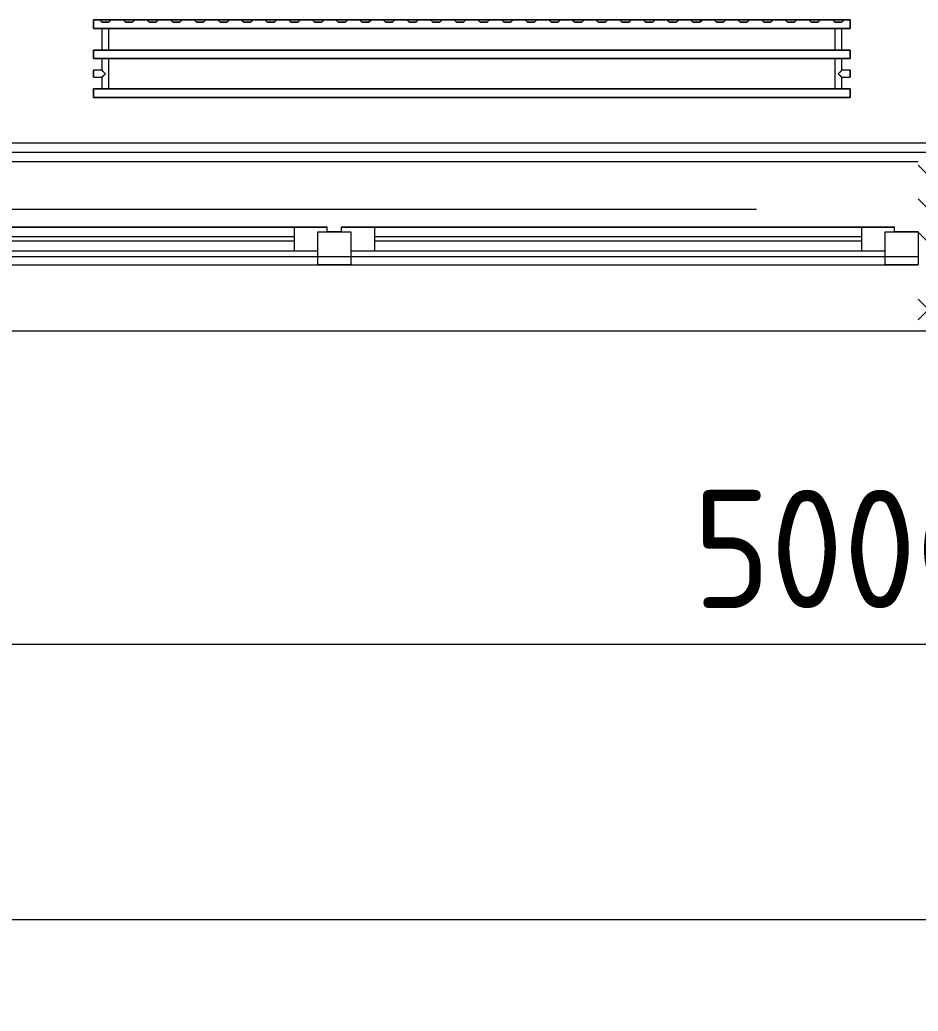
# Model space of a CAD drawing. Header units: millimetres. Extents: x 2623 to 211276, y -8553 to 29000.
# Drawn here: x 57388 to 59288, y -1696 to 400 of the extents above; entities that cross this region are included whole.
import ezdxf

# ---------------------------------------------------------------- set-up
doc = ezdxf.new("R2010")
doc.units = ezdxf.units.MM
doc.linetypes.add('Осевая', pattern=[3175, 635, -476.25, 1587.5, -476.25])
for name, color, linetype, lineweight in [('A-ANNO-DIMS', 7, 'Continuous', 9), ('A-ANNO-DIMS-100', 7, 'Continuous', 9), ('A-GLAZ', 7, 'Continuous', 9), ('A-WALL', 7, 'Continuous', 9), ('I-WALL', 7, 'Continuous', 9), ('Оси-2', 7, 'Осевая', 9)]:
    doc.layers.add(name, color=color, linetype=linetype, lineweight=lineweight)
doc.layers.add('A-FLOR-1', color=7, linetype='Continuous', lineweight=9, true_color=0xaaaaaa)
doc.layers.add('M-EQPM-1', color=7, linetype='Continuous', lineweight=9, true_color=0xaaaaaa)
doc.styles.add('ISOCPEUR', font='isocpeur.ttf', dxfattribs={"width": 0.9, "height": 250})
doc.dimstyles.new('ISO-2_5_0_9К_БОЛЬШОЙ', dxfattribs={"dimscale": 304.8, "dimtxt": 248.995294, "dimasz": 0.492126, "dimexe": 0.393701, "dimexo": 0.984252, "dimgap": 0, "dimtad": 1, "dimdec": 0, "dimrnd": 10, "dimzin": 0, "dimdsep": 46, "dimtxsty": 'ISOCPEUR', "dimblk1": 'OBLIQUE', "dimblk2": 'OBLIQUE', "dimsah": 1, "dimcen": 0.09, "dimdle": 0.393701, "dimazin": 0, "dimtfac": 1, "dimtdec": 4, "dimtix": 1, "dimtmove": 0, "dimatfit": 3, "dimfxl": 1, "dimtvp": 1, "dimtolj": 1, "dimtzin": 0, "dimarcsym": 2})

# ---------------------------------------------------------------- blocks, each defined once
blk = doc.blocks.new('120_Окно_СКБ_2Ст - 120_Окно_СКБ_2Ст 2100х2400 _мал створка справа_-22446225-План монтажа стен и перегородок 3 этажа в осях 1-12')
at = {"layer": 'A-GLAZ'}
for p, q in [((-1050, -127), (-1050, -57)), ((-1050, -57), (-980, -57)), ((1050, -57), (-1050, -57)), ((-980, -57), (-980, -127)), ((150, -127), (150, -57)), ((150, -57), (220, -57)), ((220, -57), (220, -127)), ((980, -127), (980, -57)), ((980, -57), (1050, -57)), ((1050, -57), (1050, -127)), ((150, -87), (-980, -87)), ((-980, -87), (-980, -127)), ((-930, -137), (-930, -87)), ((100, -137), (100, -87)), ((150, -127), (150, -87)), ((980, -87), (220, -87)), ((220, -87), (220, -127)), ((270, -137), (270, -87)), ((930, -137), (930, -87)), ((980, -127), (980, -87)), ((-930, -107), (100, -107)), ((100, -117), (-930, -117)), ((270, -107), (930, -107)), ((930, -117), (270, -117)), ((-980, -127), (-1050, -127)), ((-1050, -127), (-1000, -127)), ((-980, -127), (-1000, -127)), ((-1000, -127), (-1000, -137)), ((-1000, -137), (170, -137)), ((170, -137), (-1000, -137)), ((220, -127), (150, -127)), ((170, -127), (150, -127)), ((170, -127), (200, -127)), ((170, -137), (170, -127)), ((220, -127), (200, -127)), ((200, -127), (200, -137)), ((200, -137), (1000, -137)), ((1000, -137), (200, -137)), ((1050, -127), (980, -127)), ((1000, -127), (980, -127)), ((1000, -127), (1050, -127)), ((1000, -137), (1000, -127))]:
    blk.add_line(p, q, dxfattribs=at)
blk = doc.blocks.new('radiator_prado_classic_z_tip_30_po exemplyaru - Classic Z Тип 30-500-V36-План монтажа стен и перегородок 3 этажа в осях 1-12')
at = {"layer": 'M-EQPM-1'}
for p, q in [((0, 228), (0, 210)), ((1600, 228), (0, 228)), ((0, 210), (0, 228)), ((0, 228), (12.5, 228)), ((0, 210), (1600, 210)), ((17.5, 210), (0, 210)), ((12.5, 228), (37.5, 228)), ((37.5, 228), (12.5, 228)), ((12.5, 228), (37.5, 228)), ((12.5, 228), (17.5, 223)), ((12.5, 228), (17.5, 223)), ((32.5, 223), (17.5, 223)), ((17.5, 223), (32.5, 223)), ((17.5, 210), (17.5, 164)), ((17.5, 210), (17.5, 164)), ((32.5, 210), (17.5, 210)), ((17.5, 210), (17.8, 210)), ((17.8, 210), (17.5, 210)), ((17.5, 210), (32.5, 210)), ((17.8, 210), (26.9, 210)), ((18.5, 210), (17.8, 210)), ((19.7, 210), (18.5, 210)), ((31.5, 210), (18.5, 210)), ((21.3, 210), (19.7, 210)), ((23.1, 210), (21.3, 210)), ((25, 210), (23.1, 210)), ((26.9, 210), (25, 210)), ((26.9, 210), (30.3, 210)), ((28.7, 210), (26.9, 210)), ((30.3, 210), (28.7, 210)), ((30.3, 210), (32.5, 210)), ((31.5, 210), (30.3, 210)), ((32.2, 210), (31.5, 210)), ((32.5, 210), (32.2, 210)), ((32.5, 223), (37.5, 228)), ((37.5, 228), (32.5, 223)), ((32.5, 164), (32.5, 210)), ((32.5, 164), (32.5, 210)), ((1567.5, 210), (32.5, 210)), ((37.5, 228), (62.5, 228)), ((62.5, 228), (87.5, 228)), ((87.5, 228), (62.5, 228)), ((62.5, 228), (87.5, 228)), ((62.5, 228), (67.5, 223)), ((62.5, 228), (67.5, 223)), ((82.5, 223), (67.5, 223)), ((67.5, 223), (82.5, 223)), ((82.5, 223), (87.5, 228)), ((87.5, 228), (82.5, 223)), ((87.5, 228), (112.5, 228)), ((112.5, 228), (137.5, 228)), ((137.5, 228), (112.5, 228)), ((112.5, 228), (137.5, 228)), ((112.5, 228), (117.5, 223)), ((112.5, 228), (117.5, 223)), ((132.5, 223), (117.5, 223)), ((117.5, 223), (132.5, 223)), ((132.5, 223), (137.5, 228)), ((137.5, 228), (132.5, 223)), ((137.5, 228), (162.5, 228)), ((162.5, 228), (187.5, 228)), ((187.5, 228), (162.5, 228)), ((162.5, 228), (187.5, 228)), ((162.5, 228), (167.5, 223)), ((162.5, 228), (167.5, 223)), ((182.5, 223), (167.5, 223)), ((167.5, 223), (182.5, 223)), ((182.5, 223), (187.5, 228)), ((187.5, 228), (182.5, 223)), ((187.5, 228), (212.5, 228)), ((212.5, 228), (237.5, 228)), ((237.5, 228), (212.5, 228)), ((212.5, 228), (237.5, 228)), ((212.5, 228), (217.5, 223)), ((212.5, 228), (217.5, 223)), ((232.5, 223), (217.5, 223)), ((217.5, 223), (232.5, 223)), ((232.5, 223), (237.5, 228)), ((237.5, 228), (232.5, 223)), ((237.5, 228), (262.5, 228)), ((262.5, 228), (287.5, 228)), ((287.5, 228), (262.5, 228)), ((262.5, 228), (287.5, 228)), ((262.5, 228), (267.5, 223)), ((262.5, 228), (267.5, 223)), ((282.5, 223), (267.5, 223)), ((267.5, 223), (282.5, 223)), ((282.5, 223), (287.5, 228)), ((287.5, 228), (282.5, 223)), ((287.5, 228), (312.5, 228)), ((312.5, 228), (337.5, 228)), ((337.5, 228), (312.5, 228)), ((312.5, 228), (337.5, 228)), ((312.5, 228), (317.5, 223)), ((312.5, 228), (317.5, 223)), ((332.5, 223), (317.5, 223)), ((317.5, 223), (332.5, 223)), ((332.5, 223), (337.5, 228)), ((337.5, 228), (332.5, 223)), ((337.5, 228), (362.5, 228)), ((362.5, 228), (387.5, 228)), ((387.5, 228), (362.5, 228)), ((362.5, 228), (387.5, 228)), ((362.5, 228), (367.5, 223)), ((362.5, 228), (367.5, 223)), ((382.5, 223), (367.5, 223)), ((367.5, 223), (382.5, 223)), ((382.5, 223), (387.5, 228)), ((387.5, 228), (382.5, 223)), ((387.5, 228), (412.5, 228)), ((412.5, 228), (437.5, 228)), ((437.5, 228), (412.5, 228)), ((412.5, 228), (437.5, 228)), ((412.5, 228), (417.5, 223)), ((412.5, 228), (417.5, 223)), ((432.5, 223), (417.5, 223)), ((417.5, 223), (432.5, 223)), ((432.5, 223), (437.5, 228)), ((437.5, 228), (432.5, 223)), ((437.5, 228), (462.5, 228)), ((462.5, 228), (487.5, 228)), ((487.5, 228), (462.5, 228)), ((462.5, 228), (487.5, 228)), ((462.5, 228), (467.5, 223)), ((462.5, 228), (467.5, 223)), ((482.5, 223), (467.5, 223)), ((467.5, 223), (482.5, 223)), ((482.5, 223), (487.5, 228)), ((487.5, 228), (482.5, 223)), ((487.5, 228), (512.5, 228)), ((512.5, 228), (537.5, 228)), ((537.5, 228), (512.5, 228)), ((512.5, 228), (537.5, 228)), ((512.5, 228), (517.5, 223)), ((512.5, 228), (517.5, 223)), ((532.5, 223), (517.5, 223)), ((517.5, 223), (532.5, 223)), ((532.5, 223), (537.5, 228)), ((537.5, 228), (532.5, 223)), ((537.5, 228), (562.5, 228)), ((562.5, 228), (587.5, 228)), ((587.5, 228), (562.5, 228)), ((562.5, 228), (587.5, 228)), ((562.5, 228), (567.5, 223)), ((562.5, 228), (567.5, 223)), ((582.5, 223), (567.5, 223)), ((567.5, 223), (582.5, 223)), ((582.5, 223), (587.5, 228)), ((587.5, 228), (582.5, 223)), ((587.5, 228), (612.5, 228)), ((612.5, 228), (637.5, 228)), ((637.5, 228), (612.5, 228)), ((612.5, 228), (637.5, 228)), ((612.5, 228), (617.5, 223)), ((612.5, 228), (617.5, 223)), ((632.5, 223), (617.5, 223)), ((617.5, 223), (632.5, 223)), ((632.5, 223), (637.5, 228)), ((637.5, 228), (632.5, 223)), ((637.5, 228), (662.5, 228)), ((662.5, 228), (687.5, 228)), ((687.5, 228), (662.5, 228)), ((662.5, 228), (687.5, 228)), ((662.5, 228), (667.5, 223)), ((662.5, 228), (667.5, 223)), ((682.5, 223), (667.5, 223)), ((667.5, 223), (682.5, 223)), ((682.5, 223), (687.5, 228)), ((687.5, 228), (682.5, 223)), ((687.5, 228), (712.5, 228)), ((712.5, 228), (737.5, 228)), ((737.5, 228), (712.5, 228)), ((712.5, 228), (737.5, 228)), ((712.5, 228), (717.5, 223)), ((712.5, 228), (717.5, 223)), ((732.5, 223), (717.5, 223)), ((717.5, 223), (732.5, 223)), ((732.5, 223), (737.5, 228)), ((737.5, 228), (732.5, 223)), ((737.5, 228), (762.5, 228)), ((762.5, 228), (787.5, 228)), ((787.5, 228), (762.5, 228)), ((762.5, 228), (787.5, 228)), ((762.5, 228), (767.5, 223)), ((762.5, 228), (767.5, 223)), ((782.5, 223), (767.5, 223)), ((767.5, 223), (782.5, 223)), ((782.5, 223), (787.5, 228)), ((787.5, 228), (782.5, 223)), ((787.5, 228), (812.5, 228)), ((812.5, 228), (837.5, 228)), ((837.5, 228), (812.5, 228)), ((812.5, 228), (837.5, 228)), ((812.5, 228), (817.5, 223)), ((812.5, 228), (817.5, 223)), ((832.5, 223), (817.5, 223)), ((817.5, 223), (832.5, 223)), ((832.5, 223), (837.5, 228)), ((837.5, 228), (832.5, 223)), ((837.5, 228), (862.5, 228)), ((862.5, 228), (887.5, 228)), ((887.5, 228), (862.5, 228)), ((862.5, 228), (887.5, 228)), ((862.5, 228), (867.5, 223)), ((862.5, 228), (867.5, 223)), ((882.5, 223), (867.5, 223)), ((867.5, 223), (882.5, 223)), ((882.5, 223), (887.5, 228)), ((887.5, 228), (882.5, 223)), ((887.5, 228), (912.5, 228)), ((912.5, 228), (937.5, 228)), ((937.5, 228), (912.5, 228)), ((912.5, 228), (937.5, 228)), ((912.5, 228), (917.5, 223)), ((912.5, 228), (917.5, 223)), ((932.5, 223), (917.5, 223)), ((917.5, 223), (932.5, 223)), ((932.5, 223), (937.5, 228)), ((937.5, 228), (932.5, 223)), ((937.5, 228), (962.5, 228)), ((962.5, 228), (987.5, 228)), ((987.5, 228), (962.5, 228)), ((962.5, 228), (987.5, 228)), ((962.5, 228), (967.5, 223)), ((962.5, 228), (967.5, 223)), ((982.5, 223), (967.5, 223)), ((967.5, 223), (982.5, 223)), ((982.5, 223), (987.5, 228)), ((987.5, 228), (982.5, 223)), ((987.5, 228), (1012.5, 228)), ((1012.5, 228), (1037.5, 228)), ((1037.5, 228), (1012.5, 228)), ((1012.5, 228), (1037.5, 228)), ((1012.5, 228), (1017.5, 223)), ((1012.5, 228), (1017.5, 223)), ((1032.5, 223), (1017.5, 223)), ((1017.5, 223), (1032.5, 223)), ((1032.5, 223), (1037.5, 228)), ((1037.5, 228), (1032.5, 223)), ((1037.5, 228), (1062.5, 228)), ((1062.5, 228), (1087.5, 228)), ((1087.5, 228), (1062.5, 228)), ((1062.5, 228), (1087.5, 228)), ((1062.5, 228), (1067.5, 223)), ((1062.5, 228), (1067.5, 223)), ((1082.5, 223), (1067.5, 223)), ((1067.5, 223), (1082.5, 223)), ((1082.5, 223), (1087.5, 228)), ((1087.5, 228), (1082.5, 223)), ((1087.5, 228), (1112.5, 228)), ((1112.5, 228), (1137.5, 228)), ((1137.5, 228), (1112.5, 228)), ((1112.5, 228), (1137.5, 228)), ((1112.5, 228), (1117.5, 223)), ((1112.5, 228), (1117.5, 223)), ((1132.5, 223), (1117.5, 223)), ((1117.5, 223), (1132.5, 223)), ((1132.5, 223), (1137.5, 228)), ((1137.5, 228), (1132.5, 223)), ((1137.5, 228), (1162.5, 228)), ((1162.5, 228), (1187.5, 228)), ((1187.5, 228), (1162.5, 228)), ((1162.5, 228), (1187.5, 228)), ((1162.5, 228), (1167.5, 223)), ((1162.5, 228), (1167.5, 223)), ((1182.5, 223), (1167.5, 223)), ((1167.5, 223), (1182.5, 223)), ((1182.5, 223), (1187.5, 228)), ((1187.5, 228), (1182.5, 223)), ((1187.5, 228), (1212.5, 228)), ((1212.5, 228), (1237.5, 228)), ((1237.5, 228), (1212.5, 228)), ((1212.5, 228), (1237.5, 228)), ((1212.5, 228), (1217.5, 223)), ((1212.5, 228), (1217.5, 223)), ((1232.5, 223), (1217.5, 223)), ((1217.5, 223), (1232.5, 223)), ((1232.5, 223), (1237.5, 228)), ((1237.5, 228), (1232.5, 223)), ((1237.5, 228), (1262.5, 228)), ((1262.5, 228), (1287.5, 228)), ((1287.5, 228), (1262.5, 228)), ((1262.5, 228), (1287.5, 228)), ((1262.5, 228), (1267.5, 223)), ((1262.5, 228), (1267.5, 223)), ((1282.5, 223), (1267.5, 223)), ((1267.5, 223), (1282.5, 223)), ((1282.5, 223), (1287.5, 228)), ((1287.5, 228), (1282.5, 223)), ((1287.5, 228), (1312.5, 228)), ((1312.5, 228), (1337.5, 228)), ((1337.5, 228), (1312.5, 228)), ((1312.5, 228), (1337.5, 228)), ((1312.5, 228), (1317.5, 223)), ((1312.5, 228), (1317.5, 223)), ((1332.5, 223), (1317.5, 223)), ((1317.5, 223), (1332.5, 223)), ((1332.5, 223), (1337.5, 228)), ((1337.5, 228), (1332.5, 223)), ((1337.5, 228), (1362.5, 228)), ((1362.5, 228), (1387.5, 228)), ((1387.5, 228), (1362.5, 228)), ((1362.5, 228), (1387.5, 228)), ((1362.5, 228), (1367.5, 223)), ((1362.5, 228), (1367.5, 223)), ((1382.5, 223), (1367.5, 223)), ((1367.5, 223), (1382.5, 223)), ((1382.5, 223), (1387.5, 228)), ((1387.5, 228), (1382.5, 223)), ((1387.5, 228), (1412.5, 228)), ((1412.5, 228), (1437.5, 228)), ((1437.5, 228), (1412.5, 228)), ((1412.5, 228), (1437.5, 228)), ((1412.5, 228), (1417.5, 223)), ((1412.5, 228), (1417.5, 223)), ((1432.5, 223), (1417.5, 223)), ((1417.5, 223), (1432.5, 223)), ((1432.5, 223), (1437.5, 228)), ((1437.5, 228), (1432.5, 223)), ((1437.5, 228), (1462.5, 228)), ((1462.5, 228), (1487.5, 228)), ((1487.5, 228), (1462.5, 228)), ((1462.5, 228), (1487.5, 228)), ((1462.5, 228), (1467.5, 223)), ((1462.5, 228), (1467.5, 223)), ((1482.5, 223), (1467.5, 223)), ((1467.5, 223), (1482.5, 223)), ((1482.5, 223), (1487.5, 228)), ((1487.5, 228), (1482.5, 223)), ((1487.5, 228), (1512.5, 228)), ((1512.5, 228), (1537.5, 228)), ((1537.5, 228), (1512.5, 228)), ((1512.5, 228), (1537.5, 228)), ((1512.5, 228), (1517.5, 223)), ((1512.5, 228), (1517.5, 223)), ((1532.5, 223), (1517.5, 223)), ((1517.5, 223), (1532.5, 223)), ((1532.5, 223), (1537.5, 228)), ((1537.5, 228), (1532.5, 223)), ((1537.5, 228), (1562.5, 228)), ((1562.5, 228), (1587.5, 228)), ((1587.5, 228), (1562.5, 228)), ((1562.5, 228), (1587.5, 228)), ((1562.5, 228), (1567.5, 223)), ((1562.5, 228), (1567.5, 223)), ((1582.5, 223), (1567.5, 223)), ((1567.5, 223), (1582.5, 223)), ((1567.5, 210), (1567.5, 164)), ((1567.5, 210), (1567.5, 164)), ((1567.8, 210), (1567.5, 210)), ((1567.5, 210), (1582.5, 210)), ((1569.7, 210), (1567.5, 210)), ((1567.5, 210), (1567.8, 210)), ((1568.5, 210), (1567.8, 210)), ((1567.8, 210), (1580.3, 210)), ((1582.5, 210), (1568.5, 210)), ((1581.5, 210), (1568.5, 210)), ((1573.1, 210), (1569.7, 210)), ((1575, 210), (1573.1, 210)), ((1576.9, 210), (1575, 210)), ((1582.5, 210), (1576.9, 210)), ((1580.3, 210), (1582.5, 210)), ((1582.5, 223), (1587.5, 228)), ((1587.5, 228), (1582.5, 223)), ((1582.5, 164), (1582.5, 210)), ((1582.5, 164), (1582.5, 210)), ((1600, 210), (1582.5, 210)), ((1587.5, 228), (1600, 228)), ((1600, 210), (1600, 228)), ((1600, 228), (1600, 210)), ((1600, 164), (0, 164)), ((0, 164), (0, 146)), ((0, 146), (0, 164)), ((0, 164), (17.5, 164)), ((32.5, 164), (17.5, 164)), ((17.5, 164), (26.9, 164)), ((21.3, 164), (17.5, 164)), ((17.5, 164), (32.5, 164)), ((18.5, 164), (31.5, 164)), ((28.7, 164), (21.3, 164)), ((26.9, 164), (28.7, 164)), ((28.7, 164), (30.3, 164)), ((32.2, 164), (28.7, 164)), ((30.3, 164), (31.5, 164)), ((31.5, 164), (32.2, 164)), ((32.2, 164), (32.5, 164)), ((32.5, 164), (32.2, 164)), ((32.5, 164), (1567.5, 164)), ((1569.7, 164), (1567.5, 164)), ((1567.5, 164), (1582.5, 164)), ((1582.5, 164), (1567.5, 164)), ((1567.5, 164), (1571.2, 164)), ((1568.5, 164), (1581.5, 164)), ((1580.3, 164), (1569.7, 164)), ((1571.2, 164), (1582.5, 164)), ((1581.5, 164), (1580.3, 164)), ((1582.5, 164), (1581.5, 164)), ((1582.5, 164), (1600, 164)), ((1600, 146), (1600, 164)), ((1600, 164), (1600, 146)), ((0, 146), (1600, 146)), ((17.5, 146), (0, 146)), ((17.5, 146), (17.5, 121.5)), ((17.5, 146), (17.5, 121.5)), ((17.5, 146), (32.5, 146)), ((32.5, 146), (17.5, 146)), ((17.5, 146), (17.8, 146)), ((32.5, 146), (17.5, 146)), ((17.8, 146), (18.5, 146)), ((18.5, 146), (19.7, 146)), ((31.5, 146), (18.5, 146)), ((19.7, 146), (21.3, 146)), ((21.3, 146), (23.1, 146)), ((23.1, 146), (25, 146)), ((25, 146), (30.3, 146)), ((30.3, 146), (31.5, 146)), ((31.5, 146), (32.5, 146)), ((32.5, 82), (32.5, 146)), ((32.5, 82), (32.5, 146)), ((1567.5, 146), (32.5, 146)), ((1567.5, 146), (1567.5, 82)), ((1567.5, 146), (1567.5, 82)), ((1567.5, 146), (1567.8, 146)), ((1582.5, 146), (1567.5, 146)), ((1567.5, 146), (1568.5, 146)), ((1567.8, 146), (1567.5, 146)), ((1567.8, 146), (1582.5, 146)), ((1568.5, 146), (1567.8, 146)), ((1568.5, 146), (1582.5, 146)), ((1582.5, 146), (1568.5, 146)), ((1581.5, 146), (1568.5, 146)), ((1582.5, 121.5), (1582.5, 146)), ((1582.5, 121.5), (1582.5, 146)), ((1600, 146), (1582.5, 146)), ((17.5, 121.5), (0, 121.5)), ((17.5, 121.5), (0, 121.5)), ((0, 121.5), (0, 121.2)), ((0, 106.5), (0, 121.5)), ((0, 121.2), (0, 106.8)), ((0, 121.2), (0, 120.5)), ((0, 120.5), (0, 121.2)), ((0, 121.2), (0, 121.2)), ((0, 120.5), (0, 119.3)), ((0, 119.3), (0, 120.5)), ((0, 119.3), (0, 117.8)), ((0, 117.8), (0, 119.3)), ((0, 117.8), (0, 115.9)), ((0, 115.9), (0, 117.8)), ((0, 115.9), (0, 114)), ((0, 114), (0, 115.9)), ((0, 114), (0, 112.1)), ((0, 112.1), (0, 114)), ((0, 112.1), (0, 110.2)), ((0, 110.2), (0, 112.1)), ((0, 110.2), (0, 108.7)), ((0, 108.7), (0, 110.2)), ((0, 108.7), (0, 106.8)), ((0, 106.8), (0, 108.7)), ((0, 106.8), (0, 106.5)), ((0, 106.8), (0, 106.8)), ((0, 106.5), (17.5, 106.5)), ((0, 106.5), (17.5, 106.5)), ((17.5, 106.5), (17.5, 82)), ((17.5, 106.5), (17.5, 82)), ((1600, 121.5), (1582.5, 121.5)), ((1600, 121.5), (1582.5, 121.5)), ((1582.5, 82), (1582.5, 106.5)), ((1582.5, 106.5), (1600, 106.5)), ((1582.5, 82), (1582.5, 106.5)), ((1582.5, 106.5), (1600, 106.5)), ((1600, 121.5), (1600, 106.5)), ((1600, 121.2), (1600, 121.5)), ((1600, 121.5), (1600, 121.2)), ((1600, 121.2), (1600, 121.5)), ((1600, 106.8), (1600, 121.2)), ((1600, 121.2), (1600, 106.8)), ((1600, 112.1), (1600, 121.2)), ((1600, 106.8), (1600, 112.1)), ((1600, 106.5), (1600, 106.8)), ((1600, 106.8), (1600, 106.5)), ((1600, 106.5), (1600, 106.8)), ((1600, 82), (0, 82)), ((0, 82), (0, 64)), ((0, 64), (0, 82)), ((0, 82), (17.5, 82)), ((1600, 64), (0, 64)), ((0, 64), (1600, 64)), ((32.5, 82), (17.5, 82)), ((17.5, 82), (19.7, 82)), ((31.5, 82), (17.5, 82)), ((17.5, 82), (32.5, 82)), ((18.5, 82), (31.5, 82)), ((19.7, 82), (26.9, 82)), ((26.9, 82), (32.5, 82)), ((32.5, 82), (31.5, 82)), ((32.5, 82), (1567.5, 82)), ((1582.2, 82), (1567.5, 82)), ((1567.5, 82), (1582.5, 82)), ((1582.5, 82), (1567.5, 82)), ((1567.5, 82), (1568.5, 82)), ((1568.5, 82), (1569.7, 82)), ((1568.5, 82), (1581.5, 82)), ((1569.7, 82), (1582.5, 82)), ((1582.5, 82), (1582.2, 82)), ((1582.5, 82), (1600, 82)), ((1600, 64), (1600, 82)), ((1600, 82), (1600, 64))]:
    blk.add_line(p, q, dxfattribs=at)
for points, knots in [([(17.8, 121.2), (17.7, 121.3), (17.7, 121.3), (17.5, 121.5), (17.5, 121.5), (17.5, 121.5)], [0.8571429, 0.8571429, 0.8571429, 0.8571429, 0.8928571, 0.9285714, 1, 1, 1, 1]), ([(17.5, 121.5), (17.5, 121.5), (17.5, 121.5), (17.7, 121.3), (17.7, 121.3), (17.8, 121.2)], [0, 0, 0, 0, 0.0714286, 0.1071429, 0.1428571, 0.1428571, 0.1428571, 0.1428571]), ([(17.5, 121.5), (17.5, 121.5), (17.5, 121.5), (17.7, 121.3), (17.7, 121.3), (17.8, 121.2)], [0, 0, 0, 0, 0.0714286, 0.1071429, 0.1428571, 0.1428571, 0.1428571, 0.1428571]), ([(25, 114), (24.5, 114.5), (23.6, 115.4), (22.4, 116.6), (21.6, 117.4), (21.1, 117.9), (20.8, 118.2), (20.5, 118.5), (20.2, 118.8), (19.8, 119.1), (19.6, 119.4), (19.3, 119.7), (19, 120), (18.7, 120.3), (18.5, 120.5), (18.3, 120.7), (18.1, 120.9), (17.9, 121.1), (17.8, 121.2), (17.7, 121.3), (17.5, 121.5), (17.5, 121.5), (17.5, 121.5)], [0, 0, 0, 0, 0.142857, 0.285714, 0.357143, 0.392857, 0.428571, 0.464286, 0.5, 0.535714, 0.571429, 0.607143, 0.642857, 0.678571, 0.714286, 0.75, 0.785714, 0.821429, 0.857143, 0.892857, 0.928571, 1, 1, 1, 1]), ([(17.5, 106.5), (17.5, 106.5), (17.5, 106.5), (17.7, 106.7), (17.8, 106.8), (17.9, 106.9), (18.1, 107.1), (18.3, 107.3), (18.5, 107.5), (18.7, 107.7), (19, 108), (19.3, 108.3), (19.6, 108.6), (19.8, 108.9), (20.3, 109.3), (20.7, 109.7), (21.1, 110.1), (21.6, 110.6), (22.4, 111.4), (23.6, 112.6), (24.5, 113.5), (25, 114)], [0, 0, 0, 0, 0.071429, 0.107143, 0.142857, 0.178571, 0.214286, 0.25, 0.285714, 0.321429, 0.357143, 0.392857, 0.428571, 0.464286, 0.5, 0.571429, 0.607143, 0.642857, 0.714286, 0.857143, 1, 1, 1, 1]), ([(17.5, 106.5), (17.5, 106.5), (17.5, 106.5), (17.7, 106.7), (17.7, 106.7), (17.8, 106.8)], [0, 0, 0, 0, 0.0714286, 0.1071429, 0.1428571, 0.1428571, 0.1428571, 0.1428571]), ([(17.8, 106.8), (17.7, 106.7), (17.7, 106.7), (17.5, 106.5), (17.5, 106.5), (17.5, 106.5)], [0.8571429, 0.8571429, 0.8571429, 0.8571429, 0.8928571, 0.9285714, 1, 1, 1, 1]), ([(17.8, 106.8), (17.7, 106.7), (17.7, 106.7), (17.5, 106.5), (17.5, 106.5), (17.5, 106.5)], [0.8571429, 0.8571429, 0.8571429, 0.8571429, 0.8928571, 0.9285714, 1, 1, 1, 1]), ([(17.8, 106.8), (17.8, 106.8), (17.9, 106.9), (18.1, 107.1), (18.3, 107.3), (18.5, 107.5), (18.7, 107.7), (19, 108), (19.3, 108.3), (19.6, 108.6), (19.9, 108.8), (20.3, 109.3), (20.6, 109.6), (20.8, 109.8)], [0.1428571, 0.1428571, 0.1428571, 0.1428571, 0.1785714, 0.2142857, 0.25, 0.2857143, 0.3214286, 0.3571429, 0.3928571, 0.4285714, 0.4642857, 0.5, 0.5714286, 0.5714286, 0.5714286, 0.5714286]), ([(22.1, 116.9), (21.9, 117.1), (21.6, 117.4), (21.1, 117.9), (20.8, 118.2), (20.5, 118.5), (20.2, 118.8), (19.9, 119.2), (19.7, 119.3), (19.6, 119.4)], [0.2857143, 0.2857143, 0.2857143, 0.2857143, 0.3571429, 0.3928571, 0.4285714, 0.4642857, 0.5, 0.5357143, 0.5714286, 0.5714286, 0.5714286, 0.5714286]), ([(19.6, 119.4), (19.7, 119.3), (19.9, 119.2), (20.3, 118.7), (20.6, 118.4), (20.8, 118.2)], [0.4285714, 0.4285714, 0.4285714, 0.4285714, 0.4642857, 0.5, 0.5714286, 0.5714286, 0.5714286, 0.5714286]), ([(19.6, 119.4), (19.7, 119.3), (19.8, 119.1), (20.3, 118.7), (20.6, 118.4), (20.8, 118.2)], [0.4285714, 0.4285714, 0.4285714, 0.4285714, 0.4642857, 0.5, 0.5714286, 0.5714286, 0.5714286, 0.5714286]), ([(20.8, 118.2), (20.9, 118.1), (21.1, 117.9), (21.6, 117.4), (21.9, 117.1), (22.1, 116.9)], [0.5714286, 0.5714286, 0.5714286, 0.5714286, 0.6071429, 0.6428571, 0.7142857, 0.7142857, 0.7142857, 0.7142857]), ([(20.8, 118.2), (20.9, 118.1), (21.1, 117.9), (21.6, 117.4), (21.9, 117.1), (22.1, 116.9)], [0.5714286, 0.5714286, 0.5714286, 0.5714286, 0.6071429, 0.6428571, 0.7142857, 0.7142857, 0.7142857, 0.7142857]), ([(20.8, 109.8), (20.9, 109.9), (21.1, 110.1), (21.6, 110.6), (21.9, 110.9), (22.1, 111.1)], [0.5714286, 0.5714286, 0.5714286, 0.5714286, 0.6071429, 0.6428571, 0.7142857, 0.7142857, 0.7142857, 0.7142857]), ([(22.1, 111.1), (21.9, 110.9), (21.6, 110.6), (21.1, 110.1), (20.9, 109.9), (20.8, 109.8)], [0.2857143, 0.2857143, 0.2857143, 0.2857143, 0.3571429, 0.3928571, 0.4285714, 0.4285714, 0.4285714, 0.4285714]), ([(22.1, 111.1), (21.9, 110.9), (21.6, 110.6), (21.1, 110.1), (20.9, 109.9), (20.8, 109.8)], [0.2857143, 0.2857143, 0.2857143, 0.2857143, 0.3571429, 0.3928571, 0.4285714, 0.4285714, 0.4285714, 0.4285714]), ([(1575, 114), (1575.5, 114.5), (1576.4, 115.4), (1577.6, 116.6), (1578.4, 117.4), (1578.9, 117.9), (1579.2, 118.2), (1579.5, 118.5), (1579.8, 118.8), (1580.1, 119.2), (1580.4, 119.4), (1580.7, 119.7), (1581, 120), (1581.3, 120.3), (1581.5, 120.5), (1581.7, 120.7), (1581.9, 120.9), (1582.1, 121.1), (1582.2, 121.2), (1582.3, 121.3), (1582.5, 121.5), (1582.5, 121.5), (1582.5, 121.5)], [0, 0, 0, 0, 0.142857, 0.285714, 0.357143, 0.392857, 0.428571, 0.464286, 0.5, 0.535714, 0.571429, 0.607143, 0.642857, 0.678571, 0.714286, 0.75, 0.785714, 0.821429, 0.857143, 0.892857, 0.928571, 1, 1, 1, 1]), ([(1582.5, 106.5), (1582.5, 106.5), (1582.5, 106.5), (1582.3, 106.7), (1582.2, 106.8), (1582.1, 106.9), (1581.9, 107.1), (1581.7, 107.3), (1581.5, 107.5), (1581.3, 107.7), (1581, 108), (1580.7, 108.3), (1580.4, 108.6), (1580.1, 108.8), (1579.7, 109.3), (1579.3, 109.7), (1578.9, 110.1), (1578.4, 110.6), (1577.6, 111.4), (1576.4, 112.6), (1575.5, 113.5), (1575, 114)], [0, 0, 0, 0, 0.071429, 0.107143, 0.142857, 0.178571, 0.214286, 0.25, 0.285714, 0.321429, 0.357143, 0.392857, 0.428571, 0.464286, 0.5, 0.571429, 0.607143, 0.642857, 0.714286, 0.857143, 1, 1, 1, 1]), ([(1576.4, 115.4), (1576.9, 115.9), (1577.6, 116.6), (1578.4, 117.4), (1578.9, 117.9), (1579.2, 118.2), (1579.5, 118.5), (1579.8, 118.8), (1580.1, 119.2), (1580.4, 119.4), (1580.7, 119.7), (1581, 120), (1581.3, 120.3), (1581.5, 120.5), (1581.7, 120.7), (1581.9, 120.9), (1582.1, 121.1), (1582.2, 121.2), (1582.2, 121.2)], [0.1428571, 0.1428571, 0.1428571, 0.1428571, 0.2857143, 0.3571429, 0.3928571, 0.4285714, 0.4642857, 0.5, 0.5357143, 0.5714286, 0.6071429, 0.6428571, 0.6785714, 0.7142857, 0.75, 0.7857143, 0.8214286, 0.8571429, 0.8571429, 0.8571429, 0.8571429]), ([(1581.5, 120.5), (1581.4, 120.4), (1581.3, 120.3), (1581, 120), (1580.7, 119.7), (1580.4, 119.4), (1580.1, 119.2), (1579.7, 118.7), (1579.3, 118.3), (1578.9, 117.9), (1578.4, 117.4), (1577.6, 116.6), (1576.9, 115.9), (1576.4, 115.4)], [0.2857143, 0.2857143, 0.2857143, 0.2857143, 0.3214286, 0.3571429, 0.3928571, 0.4285714, 0.4642857, 0.5, 0.5714286, 0.6071429, 0.6428571, 0.7142857, 0.8571429, 0.8571429, 0.8571429, 0.8571429]), ([(1581.5, 120.5), (1581.4, 120.4), (1581.3, 120.3), (1581, 120), (1580.7, 119.7), (1580.4, 119.4), (1580.1, 119.2), (1579.7, 118.7), (1579.3, 118.3), (1578.9, 117.9), (1578.4, 117.4), (1577.6, 116.6), (1576.9, 115.9), (1576.4, 115.4)], [0.2857143, 0.2857143, 0.2857143, 0.2857143, 0.3214286, 0.3571429, 0.3928571, 0.4285714, 0.4642857, 0.5, 0.5714286, 0.6071429, 0.6428571, 0.7142857, 0.8571429, 0.8571429, 0.8571429, 0.8571429]), ([(1577.9, 111.1), (1578.1, 110.9), (1578.4, 110.6), (1578.9, 110.1), (1579.2, 109.8), (1579.5, 109.5), (1579.8, 109.2), (1580.1, 108.8), (1580.4, 108.6), (1580.7, 108.3), (1581, 108), (1581.3, 107.7), (1581.4, 107.6), (1581.5, 107.5)], [0.2857143, 0.2857143, 0.2857143, 0.2857143, 0.3571429, 0.3928571, 0.4285714, 0.4642857, 0.5, 0.5357143, 0.5714286, 0.6071429, 0.6428571, 0.6785714, 0.7142857, 0.7142857, 0.7142857, 0.7142857]), ([(1577.9, 111.1), (1578.1, 110.9), (1578.4, 110.6), (1578.9, 110.1), (1579.2, 109.8), (1579.5, 109.5), (1579.8, 109.2), (1580.1, 108.8), (1580.4, 108.6), (1580.7, 108.3), (1581, 108), (1581.3, 107.7), (1581.4, 107.6), (1581.5, 107.5)], [0.2857143, 0.2857143, 0.2857143, 0.2857143, 0.3571429, 0.3928571, 0.4285714, 0.4642857, 0.5, 0.5357143, 0.5714286, 0.6071429, 0.6428571, 0.6785714, 0.7142857, 0.7142857, 0.7142857, 0.7142857]), ([(1581.5, 107.5), (1581.4, 107.6), (1581.3, 107.7), (1581, 108), (1580.7, 108.3), (1580.4, 108.6), (1580.1, 108.8), (1579.7, 109.3), (1579.3, 109.7), (1578.9, 110.1), (1578.4, 110.6), (1578.1, 110.9), (1577.9, 111.1)], [0.2857143, 0.2857143, 0.2857143, 0.2857143, 0.3214286, 0.3571429, 0.3928571, 0.4285714, 0.4642857, 0.5, 0.5714286, 0.6071429, 0.6428571, 0.7142857, 0.7142857, 0.7142857, 0.7142857]), ([(1582.5, 121.5), (1582.5, 121.5), (1582.5, 121.5), (1582.3, 121.3), (1582.3, 121.3), (1582.2, 121.2)], [0, 0, 0, 0, 0.0714286, 0.1071429, 0.1428571, 0.1428571, 0.1428571, 0.1428571]), ([(1582.5, 121.5), (1582.5, 121.5), (1582.5, 121.5), (1582.3, 121.3), (1582.3, 121.3), (1582.2, 121.2)], [0, 0, 0, 0, 0.0714286, 0.1071429, 0.1428571, 0.1428571, 0.1428571, 0.1428571]), ([(1582.2, 121.2), (1582.3, 121.3), (1582.3, 121.3), (1582.5, 121.5), (1582.5, 121.5), (1582.5, 121.5)], [0.8571429, 0.8571429, 0.8571429, 0.8571429, 0.8928571, 0.9285714, 1, 1, 1, 1]), ([(1582.2, 106.8), (1582.3, 106.7), (1582.3, 106.7), (1582.5, 106.5), (1582.5, 106.5), (1582.5, 106.5)], [0.8571429, 0.8571429, 0.8571429, 0.8571429, 0.8928571, 0.9285714, 1, 1, 1, 1]), ([(1582.2, 106.8), (1582.3, 106.7), (1582.3, 106.7), (1582.5, 106.5), (1582.5, 106.5), (1582.5, 106.5)], [0.8571429, 0.8571429, 0.8571429, 0.8571429, 0.8928571, 0.9285714, 1, 1, 1, 1]), ([(1582.5, 106.5), (1582.5, 106.5), (1582.5, 106.5), (1582.3, 106.7), (1582.3, 106.7), (1582.2, 106.8)], [0, 0, 0, 0, 0.0714286, 0.1071429, 0.1428571, 0.1428571, 0.1428571, 0.1428571])]:
    blk.add_open_spline(points, degree=3, knots=knots, dxfattribs=at)
for points in [[(19.6, 119.4), (19.5, 119.5), (19.3, 119.7), (19, 120), (18.7, 120.3), (18.5, 120.5), (18.3, 120.7), (18.1, 120.9), (17.9, 121.1), (17.8, 121.2), (17.8, 121.2)], [(17.8, 121.2), (17.8, 121.2), (17.9, 121.1), (18.1, 120.9), (18.3, 120.7), (18.5, 120.5), (18.7, 120.3), (19, 120), (19.3, 119.7), (19.5, 119.5), (19.6, 119.4)], [(17.8, 121.2), (17.8, 121.2), (17.9, 121.1), (18.1, 120.9), (18.3, 120.7), (18.4, 120.6), (18.5, 120.5)], [(20.8, 109.8), (20.7, 109.7), (20.5, 109.5), (20.2, 109.2), (19.9, 108.8), (19.6, 108.6), (19.3, 108.3), (19, 108), (18.7, 107.7), (18.5, 107.5), (18.3, 107.3), (18.1, 107.1), (17.9, 106.9), (17.8, 106.8), (17.8, 106.8)], [(18.5, 107.5), (18.4, 107.4), (18.3, 107.3), (18.1, 107.1), (17.9, 106.9), (17.8, 106.8), (17.8, 106.8)], [(18.5, 120.5), (18.6, 120.4), (18.7, 120.3), (19, 120), (19.3, 119.7), (19.5, 119.5), (19.6, 119.4)], [(19.6, 108.6), (19.5, 108.5), (19.3, 108.3), (19, 108), (18.7, 107.7), (18.6, 107.6), (18.5, 107.5)], [(20.8, 109.8), (20.7, 109.7), (20.5, 109.5), (20.2, 109.2), (19.8, 108.9), (19.7, 108.7), (19.6, 108.6)], [(23.6, 115.4), (23.1, 115.9), (22.6, 116.4), (22.1, 116.9)], [(22.1, 116.9), (22.6, 116.4), (23.1, 115.9), (23.6, 115.4)], [(22.1, 116.9), (22.6, 116.4), (23.1, 115.9), (23.6, 115.4)], [(25, 114), (24.5, 113.5), (23.6, 112.6), (22.6, 111.6), (22.1, 111.1)], [(22.1, 111.1), (22.6, 111.6), (23.1, 112.1), (23.6, 112.6)], [(23.6, 112.6), (23.1, 112.1), (22.6, 111.6), (22.1, 111.1)], [(25, 114), (24.5, 114.5), (24, 115), (23.6, 115.4)], [(23.6, 115.4), (24, 115), (24.5, 114.5), (25, 114)], [(23.6, 115.4), (24, 115), (24.5, 114.5), (25, 114)], [(23.6, 112.6), (24, 113), (24.5, 113.5), (25, 114)], [(25, 114), (24.5, 113.5), (24, 113), (23.6, 112.6)], [(1576.4, 115.4), (1576, 115), (1575.5, 114.5), (1575, 114)], [(1576.4, 115.4), (1576, 115), (1575.5, 114.5), (1575, 114)], [(1575, 114), (1575.5, 114.5), (1576, 115), (1576.4, 115.4)], [(1575, 114), (1575.5, 113.5), (1576.4, 112.6), (1577.4, 111.6), (1577.9, 111.1)], [(1575, 114), (1575.5, 113.5), (1576.4, 112.6), (1577.4, 111.6), (1577.9, 111.1)], [(1577.9, 111.1), (1577.4, 111.6), (1576.4, 112.6), (1575.5, 113.5), (1575, 114)], [(1582.2, 121.2), (1582.2, 121.2), (1582.1, 121.1), (1581.9, 120.9), (1581.7, 120.7), (1581.6, 120.6), (1581.5, 120.5)], [(1582.2, 121.2), (1582.2, 121.2), (1582.1, 121.1), (1581.9, 120.9), (1581.7, 120.7), (1581.6, 120.6), (1581.5, 120.5)], [(1581.5, 107.5), (1581.6, 107.4), (1581.7, 107.3), (1581.9, 107.1), (1582.1, 106.9), (1582.2, 106.8), (1582.2, 106.8)], [(1581.5, 107.5), (1581.6, 107.4), (1581.7, 107.3), (1581.9, 107.1), (1582.1, 106.9), (1582.2, 106.8), (1582.2, 106.8)], [(1582.2, 106.8), (1582.2, 106.8), (1582.1, 106.9), (1581.9, 107.1), (1581.7, 107.3), (1581.6, 107.4), (1581.5, 107.5)]]:
    blk.add_open_spline(points, degree=3, dxfattribs=at)
blk = doc.blocks.new('DIMBLOCK14-План монтажа стен и перегородок 3 этажа в осях 1-12')
at = {"layer": 'A-ANNO-DIMS-100'}
for p, q in [((23428.4, -1695.6), (23428.4, -1381.6)), ((61628.4, -1695.6), (61628.4, -1381.6)), ((23308.4, -1501.6), (61748.4, -1501.6)), ((23428.4, -1501.6), (23428.4, -1695.6)), ((61628.4, -1501.6), (61628.4, -1695.6))]:
    blk.add_line(p, q, dxfattribs=at)
at = {"layer": 'A-ANNO-DIMS-100', "lineweight": 20}
for p, q in [((23428.4, -1501.6), (23503.4, -1426.6)), ((61628.4, -1501.6), (61703.4, -1426.6)), ((23428.4, -1501.6), (23353.4, -1576.6)), ((61628.4, -1501.6), (61553.4, -1576.6))]:
    blk.add_line(p, q, dxfattribs=at)
at = {"layer": 'A-ANNO-DIMS-100', "color": 0, "insert": (42133.3, -1175), "char_height": 250, "width": 948.097, "attachment_point": 1, "line_spacing_factor": 1.149209, "style": 'ISOCPEUR'}
blk.add_mtext('38200', dxfattribs=at)
blk = doc.blocks.new('_Oblique')
at = {"color": 0, "linetype": 'ByBlock', "lineweight": -2}
blk.add_line((-0.5, -0.5), (0.5, 0.5), dxfattribs=at)
blk = doc.blocks.new('DIMBLOCK25-План монтажа стен и перегородок 3 этажа в осях 1-12')
at = {"layer": 'A-ANNO-DIMS-100'}
for p, q in [((56628.4, -1114), (56628.4, -800.1)), ((61628.4, -1114), (61628.4, -800.1)), ((56628.4, -920.1), (61748.4, -920.1)), ((56628.4, -920.1), (56628.4, -1114)), ((61628.4, -920.1), (61628.4, -1114))]:
    blk.add_line(p, q, dxfattribs=at)
at = {"layer": 'A-ANNO-DIMS-100', "lineweight": 20}
for p, q in [((56628.4, -920.1), (56703.4, -845.1)), ((61628.4, -920.1), (61703.4, -845.1)), ((56628.4, -920.1), (56553.4, -995.1)), ((61628.4, -920.1), (61553.4, -995.1))]:
    blk.add_line(p, q, dxfattribs=at)
at = {"layer": 'A-ANNO-DIMS-100', "color": 0, "insert": (58812.4, -593.5), "char_height": 250, "width": 758.478, "attachment_point": 1, "line_spacing_factor": 1.149209, "style": 'ISOCPEUR'}
blk.add_mtext('5000', dxfattribs=at)

msp = doc.modelspace()

# ---------------------------------------------------------------- hatches: boundary and pattern name
at = {"layer": 'A-WALL'}
h = msp.add_hatch(dxfattribs=at)
h.set_pattern_fill('FP_10', color=256, style=0, pattern_type=2)
h.set_pattern_definition([(135, (23318.383, 0), (-35.35534, -35.35534), [])])
h.paths.add_polyline_path([(60741.4, -100), (61308.4, -100), (61308.4, 100), (60741.4, 100), (60741.4, -51.1)])
h.paths.add_polyline_path([(59841.4, -100), (59841.4, 100), (59288.4, 100), (59288.4, -100), (59358, -100)])
h.paths.add_polyline_path([(57188.4, -100), (57188.4, 100), (56928.4, 100), (56928.4, -100)])
h.paths.add_polyline_path([(55428.4, -100), (55428.4, 100), (54201.2, 100), (54201.2, -100), (54221.7, -100)])
h.paths.add_polyline_path([(53301.2, -100), (53301.2, 100), (53128.1, 100), (53128.1, -100)])
h.paths.add_polyline_path([(49728.1, -100), (49728.1, 100), (49478.4, 100), (49478.4, -100)])
h.paths.add_polyline_path([(48878.4, -100), (48878.4, 100), (48128.4, 100), (48128.4, -100)])
h.paths.add_polyline_path([(44928.4, -100), (45228.4, -100), (45228.4, 100), (44928.4, 100), (44928.4, -51.1)])
h.paths.add_polyline_path([(44028.4, -100), (44028.4, 100), (42678.4, 100), (42678.4, -100), (43949, -100)])
h.paths.add_polyline_path([(45828.4, -100), (46028.4, -100), (46028.4, 100), (45828.4, 100), (45828.4, -51.1)])
h.paths.add_polyline_path([(40578.4, -100), (40578.4, 100), (39828.4, 100), (39828.4, -100), (40096.7, -100)])
h.paths.add_polyline_path([(38812.7, -100), (38928.4, -100), (38928.4, 100), (38178.4, 100), (38178.4, -100)])
h.paths.add_polyline_path([(34428.4, -100), (34428.4, 100), (33678.1, 100), (33678.1, -100)])
h.paths.add_polyline_path([(35478.4, -100), (35478.4, 100), (35328.4, 100), (35328.4, -100)])
h.paths.add_polyline_path([(30978.4, -100), (30978.4, 100), (30148.4, 100), (30148.4, -100)])
h = msp.add_hatch(dxfattribs=at)
h.set_pattern_fill('FP_12', color=256, style=0, pattern_type=2)
h.set_pattern_definition([(45, (23318.38, 0), (-70.71068, 70.71068), []), (135, (23318.38, 0), (-70.71068, -70.71068), [])])
h.paths.add_polyline_path([(61308.4, -250), (61606, -250), (61606, -100), (60741.4, -100), (60741.4, -250)])
h.paths.add_polyline_path([(59841.4, -250), (59841.4, -100), (59288.4, -100), (59288.4, -250), (59358, -250)])
h.paths.add_polyline_path([(56928.4, -250), (57188.4, -250), (57188.4, -100), (56328.4, -100), (56328.4, -250), (56789.8, -250)])
h.paths.add_polyline_path([(55428.4, -250), (55428.4, -100), (54201.2, -100), (54201.2, -250), (54221.7, -250)])
h.paths.add_polyline_path([(52528.1, -250), (53301.2, -250), (53301.2, -100), (52528.1, -100)])
h.paths.add_polyline_path([(49085.3, -250), (49728.1, -250), (49728.1, -100), (48128.4, -100), (48128.4, -250)])
h.paths.add_polyline_path([(46028.4, -250), (46028.4, -100), (44928.4, -100), (44928.4, -250), (45828.4, -250)])
h.paths.add_polyline_path([(44028.4, -250), (44028.4, -100), (42678.4, -100), (42678.4, -250), (43949, -250)])
h.paths.add_polyline_path([(40578.4, -250), (40578.4, -100), (39828.4, -100), (39828.4, -250), (40096.7, -250)])
h.paths.add_polyline_path([(38178.4, -250), (38928.4, -250), (38928.4, -100), (38178.4, -100)])
h.paths.add_polyline_path([(36078.4, -250), (36078.4, -100), (35328.4, -100), (35328.4, -250)])
h.paths.add_polyline_path([(34428.4, -250), (34428.4, -100), (33678.1, -100), (33678.1, -250)])
h.paths.add_polyline_path([(31578.1, -250), (31578.1, -100), (30148.4, -100), (30148.4, -250), (31108.1, -250)])
h.paths.add_polyline_path([(27048.4, -250), (27048.4, -100), (23058.4, -100), (23058.4, -250), (25971.8, -250)])

# ---------------------------------------------------------------- linework, layer by layer
at = {"layer": 'A-FLOR-1'}
msp.add_line((56948.4, 140), (61288.4, 140), dxfattribs=at)
at = {"layer": 'A-WALL'}
for p, q in [((57188.4, -100), (59288.4, -100)), ((61606, -258), (53301.2, -258))]:
    msp.add_line(p, q, dxfattribs=at)
at = {"layer": 'I-WALL'}
for p, q in [((56928.4, 120), (61288.4, 120)), ((59288.4, 100), (57188.4, 100))]:
    msp.add_line(p, q, dxfattribs=at)
at = {"layer": 'Оси-2'}
msp.add_line((21322.9, 0), (59578.4, 0), dxfattribs=at)

# ---------------------------------------------------------------- block references
at = {"layer": 'A-GLAZ', "rotation": 180}
msp.add_blockref('120_Окно_СКБ_2Ст - 120_Окно_СКБ_2Ст 2100х2400 _мал створка справа_-22446225-План монтажа стен и перегородок 3 этажа в осях 1-12', (58238.4, -175), dxfattribs=at)
at = {"layer": 'M-EQPM-1'}
msp.add_blockref('radiator_prado_classic_z_tip_30_po exemplyaru - Classic Z Тип 30-500-V36-План монтажа стен и перегородок 3 этажа в осях 1-12', (57544.4, 172), dxfattribs=at)

# ---------------------------------------------------------------- dimensions: what is measured, and where the dimension line sits
at = {"layer": 'A-ANNO-DIMS'}
for base, p1, p2, override, picture, middle in [((61628.4, -920.1), (56628.4, -814), (61628.4, -814), {"dimpost": '<>', "dimfxl": 5000}, 'DIMBLOCK25-План монтажа стен и перегородок 3 этажа в осях 1-12', (59128.4, -795.1)), ((61628.4, -1501.6), (23428.4, -1395.6), (61628.4, -1395.6), {"dimpost": '<>', "dimfxl": 38199.999966}, 'DIMBLOCK14-План монтажа стен и перегородок 3 этажа в осях 1-12', (42528.4, -1376.6))]:
    dim = msp.add_linear_dim(base=base, p1=p1, p2=p2, dimstyle='ISO-2_5_0_9К_БОЛЬШОЙ', override=override, dxfattribs=at)
    dim.commit()
    dim.dimension.update_dxf_attribs({"geometry": picture, "text_midpoint": middle})

doc.saveas('drawing.dxf')
